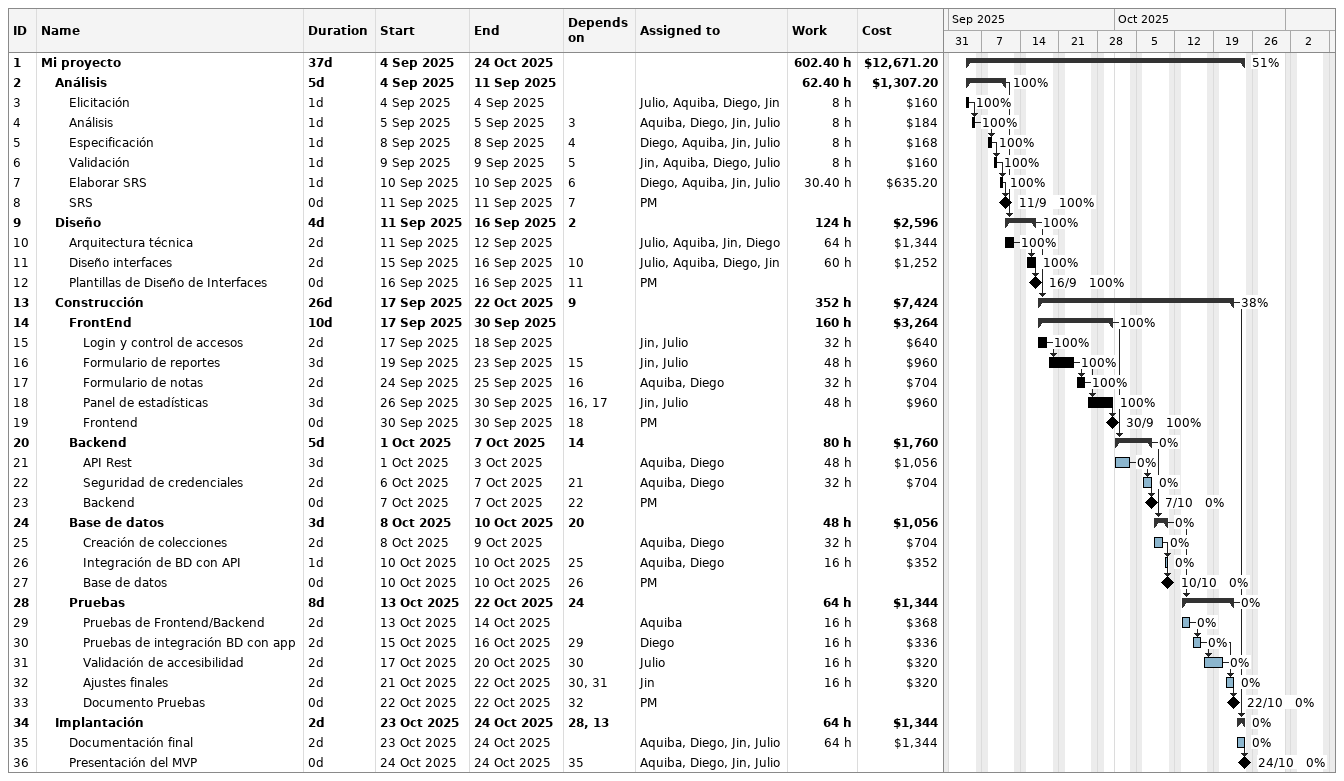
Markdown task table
| ID | Level | Task | Duration | Start | Finish | Predecessors | Resources | % complete | Work (h) | Cost ($) |
|---|---|---|---|---|---|---|---|---|---|---|
| 1 | 1 | **Mi proyecto** | 37d | 2025-09-04 | 2025-10-24 |  |  | 51 | 602.40 | 12671.20 |
| 2 | 2 | **Análisis** | 5d | 2025-09-04 | 2025-09-11 |  |  | 100 | 62.40 | 1307.20 |
| 3 | 3 | Elicitación | 1d | 2025-09-04 | 2025-09-04 |  | Julio, Aquiba, Diego, Jin | 100 | 8 | 160 |
| 4 | 3 | Análisis | 1d | 2025-09-05 | 2025-09-05 | 3 | Aquiba, Diego, Jin, Julio | 100 | 8 | 184 |
| 5 | 3 | Especificación | 1d | 2025-09-08 | 2025-09-08 | 4 | Diego, Aquiba, Jin, Julio | 100 | 8 | 168 |
| 6 | 3 | Validación | 1d | 2025-09-09 | 2025-09-09 | 5 | Jin, Aquiba, Diego, Julio | 100 | 8 | 160 |
| 7 | 3 | Elaborar SRS | 1d | 2025-09-10 | 2025-09-10 | 6 | Diego, Aquiba, Jin, Julio | 100 | 30.40 | 635.20 |
| 8 | 3 | SRS | 0d | 2025-09-11 | 2025-09-11 | 7 | PM | 100 |  |  |
| 9 | 2 | **Diseño** | 4d | 2025-09-11 | 2025-09-16 | 2 |  | 100 | 124 | 2596 |
| 10 | 3 | Arquitectura técnica | 2d | 2025-09-11 | 2025-09-12 |  | Julio, Aquiba, Jin, Diego | 100 | 64 | 1344 |
| 11 | 3 | Diseño interfaces | 2d | 2025-09-15 | 2025-09-16 | 10 | Julio, Aquiba, Diego, Jin | 100 | 60 | 1252 |
| 12 | 3 | Plantillas de Diseño de Interfaces | 0d | 2025-09-16 | 2025-09-16 | 11 | PM | 100 |  |  |
| 13 | 2 | **Construcción** | 26d | 2025-09-17 | 2025-10-22 | 9 |  | 38 | 352 | 7424 |
| 14 | 3 | **FrontEnd** | 10d | 2025-09-17 | 2025-09-30 |  |  | 100 | 160 | 3264 |
| 15 | 4 | Login y control de accesos | 2d | 2025-09-17 | 2025-09-18 |  | Jin, Julio | 100 | 32 | 640 |
| 16 | 4 | Formulario de reportes | 3d | 2025-09-19 | 2025-09-23 | 15 | Jin, Julio | 100 | 48 | 960 |
| 17 | 4 | Formulario de notas | 2d | 2025-09-24 | 2025-09-25 | 16 | Aquiba, Diego | 100 | 32 | 704 |
| 18 | 4 | Panel de estadísticas | 3d | 2025-09-26 | 2025-09-30 | 16, 17 | Jin, Julio | 100 | 48 | 960 |
| 19 | 4 | Frontend | 0d | 2025-09-30 | 2025-09-30 | 18 | PM | 100 |  |  |
| 20 | 3 | **Backend** | 5d | 2025-10-01 | 2025-10-07 | 14 |  | 0 | 80 | 1760 |
| 21 | 4 | API Rest | 3d | 2025-10-01 | 2025-10-03 |  | Aquiba, Diego | 0 | 48 | 1056 |
| 22 | 4 | Seguridad de credenciales | 2d | 2025-10-06 | 2025-10-07 | 21 | Aquiba, Diego | 0 | 32 | 704 |
| 23 | 4 | Backend | 0d | 2025-10-07 | 2025-10-07 | 22 | PM | 0 |  |  |
| 24 | 3 | **Base de datos** | 3d | 2025-10-08 | 2025-10-10 | 20 |  | 0 | 48 | 1056 |
| 25 | 4 | Creación de colecciones | 2d | 2025-10-08 | 2025-10-09 |  | Aquiba, Diego | 0 | 32 | 704 |
| 26 | 4 | Integración de BD con API | 1d | 2025-10-10 | 2025-10-10 | 25 | Aquiba, Diego | 0 | 16 | 352 |
| 27 | 4 | Base de datos | 0d | 2025-10-10 | 2025-10-10 | 26 | PM | 0 |  |  |
| 28 | 3 | **Pruebas** | 8d | 2025-10-13 | 2025-10-22 | 24 |  | 0 | 64 | 1344 |
| 29 | 4 | Pruebas de Frontend/Backend | 2d | 2025-10-13 | 2025-10-14 |  | Aquiba | 0 | 16 | 368 |
| 30 | 4 | Pruebas de integración BD con app | 2d | 2025-10-15 | 2025-10-16 | 29 | Diego | 0 | 16 | 336 |
| 31 | 4 | Validación de accesibilidad | 2d | 2025-10-17 | 2025-10-20 | 30 | Julio | 0 | 16 | 320 |
| 32 | 4 | Ajustes finales | 2d | 2025-10-21 | 2025-10-22 | 30, 31 | Jin | 0 | 16 | 320 |
| 33 | 4 | Documento Pruebas | 0d | 2025-10-22 | 2025-10-22 | 32 | PM | 0 |  |  |
| 34 | 2 | **Implantación** | 2d | 2025-10-23 | 2025-10-24 | 28, 13 |  | 0 | 64 | 1344 |
| 35 | 3 | Documentación final | 2d | 2025-10-23 | 2025-10-24 |  | Aquiba, Diego, Jin, Julio | 0 | 64 | 1344 |
| 36 | 3 | Presentación del MVP | 0d | 2025-10-24 | 2025-10-24 | 35 | Aquiba, Diego, Jin, Julio | 0 |  |  |
